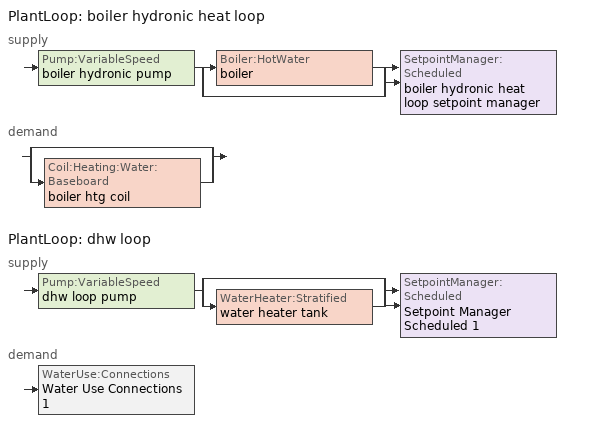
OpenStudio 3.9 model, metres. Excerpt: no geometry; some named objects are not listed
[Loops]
PlantLoop 'boiler hydronic heat loop'
 supply: Pump:VariableSpeed 'boiler hydronic pump' > split
  | Boiler:HotWater 'boiler'
  | bypass
  join > SetpointManager:Scheduled 'boiler hydronic heat loop setpoint manager'
 demand: split
  | bypass
  | Coil:Heating:Water:Baseboard 'boiler htg coil'
PlantLoop 'dhw loop'
 supply: Pump:VariableSpeed 'dhw loop pump' > split
  | bypass
  | WaterHeater:Stratified 'water heater tank'
  join > SetpointManager:Scheduled 'Setpoint Manager Scheduled 1'
 demand: WaterUse:Connections 'Water Use Connections 1'
[Sizing:Zone]
conditioned space: Zone Cooling Design Supply Air Temperature Input Method=SupplyAirTemperature; Zone Cooling Design Supply Air Temperature {C}=14; Zone Cooling Design Supply Air Temperature Difference {deltaC}=11.11; Zone Heating Design Supply Air Temperature Input Method=SupplyAirTemperature; Zone Heating Design Supply Air Temperature {C}=40; Zone Heating Design Supply Air Temperature Difference {deltaC}=11.11; Zone Cooling Design Supply Air Humidity Ratio {kg-H2O/kg-air}=0.0085; Zone Heating Design Supply Air Humidity Ratio {kg-H2O/kg-air}=0.008; Cooling Design Air Flow Method=DesignDay; Heating Design Air Flow Method=DesignDay; Account for Dedicated Outdoor Air System=No; Dedicated Outdoor Air System Control Strategy=NeutralSupplyAir; Dedicated Outdoor Air Low Setpoint Temperature for Design {C}=autosize; Dedicated Outdoor Air High Setpoint Temperature for Design {C}=autosize; Zone Load Sizing Method=Sensible Load Only No Latent Load; Zone Latent Cooling Design Supply Air Humidity Ratio Input Method=HumidityRatioDifference; Zone Cooling Design Supply Air Humidity Ratio Difference {kgWater/kgDryAir}=0.005; Zone Latent Heating Design Supply Air Humidity Ratio Input Method=HumidityRatioDifference; Zone Humidification Design Supply Air Humidity Ratio Difference {kgWater/kgDryAir}=0.005; Sizing Option=Coincident
[Zone equipment]
conditioned space: boiler baseboard
[PlantLoop] Fluid Type=Water; Glycol Concentration=0; Load Distribution Scheme=Optimal
Name | Plant Loop Volume {m3} | Maximum Loop Flow Rate {m3/s}
boiler hydronic heat loop | Autocalculate
dhw loop | 0.003 | 0.01
[Sizing:Plant] Loop Type=Heating; Sizing Option=NonCoincident; Zone Timesteps in Averaging Window=1; Coincident Sizing Factor Mode=None
Name | Design Loop Exit Temperature {C} | Loop Design Temperature Difference {deltaC}
boiler hydronic heat loop | 82.2222 | 11.1111
dhw loop | 51.6667 | 5.55556
[Pump:VariableSpeed] Motor Efficiency=0.85; Fraction of Motor Inefficiencies to Fluid Stream=0; Coefficient 1 of the Part Load Performance Curve=0; Coefficient 2 of the Part Load Performance Curve=1; Coefficient 3 of the Part Load Performance Curve=0; Coefficient 4 of the Part Load Performance Curve=0; Minimum Flow Rate {m3/s}=0; Pump Control Type=Intermittent; Skin Loss Radiative Fraction=0.5; Design Power Sizing Method=PowerPerFlowPerPressure; Design Electric Power per Unit Flow Rate {W/(m3/s)}=348701.1; Design Shaft Power per Unit Flow Rate per Unit Head {W-s/m3-Pa}=1.28205; Design Minimum Flow Rate Fraction=0
Name | Rated Flow Rate {m3/s} | Rated Pump Head {Pa} | Rated Power Consumption {W}
boiler hydronic pump | 0.0030649 | 20000 | 81.7308
dhw loop pump | 0.01 | 1 | 0
[Boiler:HotWater]
boiler: Fuel Type=Electricity; Nominal Capacity {W}=22736.2; Nominal Thermal Efficiency=1; Efficiency Curve Temperature Evaluation Variable=LeavingBoiler; Normalized Boiler Efficiency Curve=NonCondensingBoilerEff; Minimum Part Load Ratio=0; Maximum Part Load Ratio=1; Optimum Part Load Ratio=1; Water Outlet Upper Temperature Limit {C}=99.9; Boiler Flow Mode=LeavingSetpointModulated; On Cycle Parasitic Electric Load {W}=0; Off Cycle Parasitic Fuel Load {W}=0; Sizing Factor=1
[EnergyManagementSystem:Sensor]
Name | Output Variable or Output Meter Index Key | Output Variable or Output Meter
boiler_plr_s | boiler | Boiler Part Load Ratio
boiler_hydronic_pump_mfr_s | boiler hydronic pump | Pump Mass Flow Rate
boiler_hydronic_pump_s | boiler hydronic pump | Pump Electricity Energy
boiler_baseboard_s | boiler baseboard | Baseboard Total Heating Energy
water_heater_amb_temp; fridge_tin_s; fridge_tin_s_1; tin_s; tin_s_1 | conditioned space | Zone Mean Air Temperature
water_heater_amb_rh | conditioned space | Zone Air Relative Humidity
water_heater_tl | water heater tank | Water Heater Heat Loss Rate
water_heater_sens_cool | water heater coil | Cooling Coil Sensible Cooling Rate
water_heater_lat_cool | water heater coil | Cooling Coil Latent Cooling Rate
water_heater_fan_pwr; water_heater_fan_energy | water heater fan | Fan Electricity Rate
water_heater_tank_energy | water heater tank | Water Heater Electricity Rate
water_heater_coil_energy | water heater coil | Cooling Coil Water Heating Electricity Rate
water_heater_tank_on_cycle_parasitic | water heater tank | Water Heater On Cycle Parasitic Electricity Rate
water_heater_tank_off_cycle_parasitic | water heater tank | Water Heater Off Cycle Parasitic Electricity Rate
win_s | conditioned space | Zone Air Humidity Ratio
tout_s | conditioned space | Zone Outdoor Air Drybulb Temperature
conditioned_space_htg_unmet_s | conditioned space | Zone Heating Setpoint Not Met Time
conditioned_space_clg_unmet_s | conditioned space | Zone Cooling Setpoint Not Met Time
ig_oe_rad | clothes dryer 1 | Other Equipment Radiant Heating Energy
ig_oe_conv_1 | cooking range 1 | Other Equipment Convective Heating Energy
ig_oe_rad_1 | cooking range 1 | Other Equipment Radiant Heating Energy
ig_oe_conv_2 | general water use latent | Other Equipment Convective Heating Energy
ig_oe_rad_2 | general water use latent | Other Equipment Radiant Heating Energy
ig_oe_conv_3 | general water use sensible | Other Equipment Convective Heating Energy
ig_oe_rad_3 | general water use sensible | Other Equipment Radiant Heating Energy
ig_oe_conv_4 | water heater energy adjustment1 | Other Equipment Convective Heating Energy
ig_oe_rad_4 | water heater energy adjustment1 | Other Equipment Radiant Heating Energy
ig_oe_conv_5 | water heater lat | Other Equipment Convective Heating Energy
ig_oe_rad_5 | water heater lat | Other Equipment Radiant Heating Energy
ig_oe_conv_6 | water heater sens | Other Equipment Convective Heating Energy
ig_oe_rad_6 | water heater sens | Other Equipment Radiant Heating Energy
ig_ppl_conv | occupants | People Convective Heating Energy
ig_ppl_rad | occupants | People Radiant Heating Energy
htg_sp_s_1 | heating setpoint | Schedule Value
clg_sp_s_1 | cooling setpoint | Schedule Value
[EnergyManagementSystem:InternalVariable]
boiler_hydronic_pump_rated_mfr: Internal Data Index Key=boiler hydronic pump; Internal Data Type=Pump Maximum Mass Flow Rate
[EnergyManagementSystem:Actuator]
Name | Actuated Component | Actuated Component Type | Actuated Component Control Type | Zone or Space
boiler_hydronic_pump_pressure_rise_act | boiler hydronic pump | Pump | Pump Pressure Rise
water_heater_Tamb_act | water heater Tamb act | Schedule:Constant | Schedule Value
water_heater_RHamb_act | water heater RHamb act | Schedule:Constant | Schedule Value
water_heater_sens_act | water heater sens | OtherEquipment | Power Level | conditioned space 1
water_heater_lat_act | water heater lat | OtherEquipment | Power Level | conditioned space 1
water_heater_LESchedOverride | water heater BottomElementSetpoint | Schedule:Constant | Schedule Value
water_heater_UESchedOverride | water heater TopElementSetpoint | Schedule:Constant | Schedule Value
water_heater_HPWHSchedOverride | water heater setpoint | Schedule:Constant | Schedule Value
water_heater_hpwh_ec_adj_act | water heater energy adjustment1 | OtherEquipment | Power Level | conditioned space 1
fridge_schedule_act | fridge schedule | Schedule:Constant | Schedule Value
fridge_schedule_1_act | fridge schedule 1 | Schedule:Constant | Schedule Value
natural_vent_flow_act | natural vent flow | Zone Infiltration | Air Exchange Flow Rate
whole_house_fan_flow_act | whole house fan flow | Zone Infiltration | Air Exchange Flow Rate
whole_house_fan_act | whole house fan | ElectricEquipment | Electricity Rate | conditioned space 1
mech_vent_house_fan_cfis_act | mech vent house fan cfis | ElectricEquipment | Electricity Rate | conditioned space 1
mech_vent_house_fan_sensible_load_act | mech vent house fan sensible load | OtherEquipment | Power Level | conditioned space 1
mech_vent_house_fan_latent_load_act | mech vent house fan latent load | OtherEquipment | Power Level | conditioned space 1
infil_flow_act | infil flow | Zone Infiltration | Air Exchange Flow Rate
[EnergyManagementSystem:Program]
boiler_hydronic_pump_power_program: Set hvac_plr = boiler_plr_s; Set pump_total_eff = boiler_hydronic_pump_rated_mfr / 1000 * 20000.0 / 81.7307692307692; Set pump_vfr = boiler_hydronic_pump_mfr_s / 1000; If pump_vfr > 0; Set boiler_hydronic_pump_pressure_rise_act = 81.7307692307692 * hvac_plr * pump_total_eff / pump_vfr; Else; Set boiler_hydronic_pump_pressure_rise_act = 0; EndIf
boiler_hydronic_pump_disaggregate_program: Set boiler_hydronic_pump_primary_htg = boiler_hydronic_pump_s
water_heater_InletAir: Set water_heater_Tamb_act = water_heater_amb_temp; Set water_heater_RHamb_act = 0; Set water_heater_RHamb_act = water_heater_RHamb_act + (water_heater_amb_rh / 100) / 1; Set water_heater_sens_act = (0 - water_heater_sens_cool - (water_heater_tl + water_heater_fan_pwr)) / 1; Set water_heater_lat_act = (0 - water_heater_lat_cool) / 1
water_heater_Control: Set water_heater_HPWHSchedOverride = water_heater_T_set; If (water_heater_amb_temp<5.56) || (water_heater_amb_temp>48.89); Set water_heater_UESchedOverride = water_heater_T_set; Set water_heater_LESchedOverride = water_heater_T_set; Else; Set water_heater_UESchedOverride = water_heater_T_set - 9.0; Set water_heater_LESchedOverride = 0; EndIf
water_heater_hpwh_EC_adj: If WarmupFlag == 0; Set dhw_e_cons = water_heater_tank_energy + water_heater_tank_on_cycle_parasitic + water_heater_tank_off_cycle_parasitic + water_heater_coil_energy + water_heater_fan_energy; Set water_heater_hpwh_ec_adj_act = 0.0 * dhw_e_cons / 1; EndIf
fridge_schedule_program: Set Tin = fridge_tin_s*(9.0/5.0)+32.0; Set fridge_schedule_act = 0; If (Hour == 0); Set fridge_schedule_act = (-0.487+0.019*Tin); ElseIf (Hour == 1); Set fridge_schedule_act = (-0.34+0.016*Tin); ElseIf (Hour == 2); Set fridge_schedule_act = (-0.37+0.017*Tin); ElseIf (Hour == 3); Set fridge_schedule_act = (-0.361+0.016*Tin); ElseIf (Hour == 4); Set fridge_schedule_act = (-0.515+0.018*Tin); ElseIf (Hour == 5); Set fridge_schedule_act = (-0.684+0.021*Tin); ElseIf (Hour == 6); Set fridge_schedule_act = (-0.471+0.019*Tin); ElseIf (Hour == 7); Set fridge_schedule_act = (-0.159+0.015*Tin); ElseIf (Hour == 8); Set fridge_schedule_act = (-0.079+0.015*Tin); ElseIf (Hour == 9); Set fridge_schedule_act = (-0.417+0.019*Tin); ElseIf (Hour == 10); Set fridge_schedule_act = (-0.411+0.018*Tin); ElseIf (Hour == 11); Set fridge_schedule_act = (-0.386+0.018*Tin); ElseIf (Hour == 12); Set fridge_schedule_act = (-0.24+0.016*Tin); ElseIf (Hour == 13); Set fridge_schedule_act = (-0.314+0.017*Tin); ElseIf (Hour == 14); Set fridge_schedule_act = (-0.16+0.015*Tin); ElseIf (Hour == 15); Set fridge_schedule_act = (-0.121+0.015*Tin); ElseIf (Hour == 16); Set fridge_schedule_act = (-0.469+0.02*Tin); ElseIf (Hour == 17); Set fridge_schedule_act = (-0.412+0.02*Tin); ElseIf (Hour == 18); Set fridge_schedule_act = (-0.091+0.017*Tin); ElseIf (Hour == 19); Set fridge_schedule_act = (0.077+0.014*Tin); ElseIf (Hour == 20); Set fridge_schedule_act = (-0.118+0.016*Tin); ElseIf (Hour == 21); Set fridge_schedule_act = (-0.247+0.017*Tin); ElseIf (Hour == 22); Set fridge_schedule_act = (-0.445+0.019*Tin); ElseIf (Hour == 23); Set fridge_schedule_act = (-0.544+0.02*Tin); EndIf
fridge_schedule_1_program: Set Tin = fridge_tin_s_1*(9.0/5.0)+32.0; Set fridge_schedule_1_act = 0; If (Hour == 0); Set fridge_schedule_1_act = (-0.487+0.019*Tin); ElseIf (Hour == 1); Set fridge_schedule_1_act = (-0.34+0.016*Tin); ElseIf (Hour == 2); Set fridge_schedule_1_act = (-0.37+0.017*Tin); ElseIf (Hour == 3); Set fridge_schedule_1_act = (-0.361+0.016*Tin); ElseIf (Hour == 4); Set fridge_schedule_1_act = (-0.515+0.018*Tin); ElseIf (Hour == 5); Set fridge_schedule_1_act = (-0.684+0.021*Tin); ElseIf (Hour == 6); Set fridge_schedule_1_act = (-0.471+0.019*Tin); ElseIf (Hour == 7); Set fridge_schedule_1_act = (-0.159+0.015*Tin); ElseIf (Hour == 8); Set fridge_schedule_1_act = (-0.079+0.015*Tin); ElseIf (Hour == 9); Set fridge_schedule_1_act = (-0.417+0.019*Tin); ElseIf (Hour == 10); Set fridge_schedule_1_act = (-0.411+0.018*Tin); ElseIf (Hour == 11); Set fridge_schedule_1_act = (-0.386+0.018*Tin); ElseIf (Hour == 12); Set fridge_schedule_1_act = (-0.24+0.016*Tin); ElseIf (Hour == 13); Set fridge_schedule_1_act = (-0.314+0.017*Tin); ElseIf (Hour == 14); Set fridge_schedule_1_act = (-0.16+0.015*Tin); ElseIf (Hour == 15); Set fridge_schedule_1_act = (-0.121+0.015*Tin); ElseIf (Hour == 16); Set fridge_schedule_1_act = (-0.469+0.02*Tin); ElseIf (Hour == 17); Set fridge_schedule_1_act = (-0.412+0.02*Tin); ElseIf (Hour == 18); Set fridge_schedule_1_act = (-0.091+0.017*Tin); ElseIf (Hour == 19); Set fridge_schedule_1_act = (-0.077+0.014*Tin); ElseIf (Hour == 20); Set fridge_schedule_1_act = (-0.118+0.016*Tin); ElseIf (Hour == 21); Set fridge_schedule_1_act = (-0.247+0.017*Tin); ElseIf (Hour == 22); Set fridge_schedule_1_act = (-0.445+0.019*Tin); ElseIf (Hour == 23); Set fridge_schedule_1_act = (-0.544+0.02*Tin); EndIf
natural_vent_program: Set Tin = tin_s; Set Tout = tout_s; Set Wout = out_wt_s; Set Pbar = out_pb_s; Set Phiout = (@RhFnTdbWPb Tout Wout Pbar); Set MaxHR = 0.0115; Set Tnvsp = (htg_sp_s + clg_sp_s) / 2; Set NVavail = natural_vent_s; Set ClgSsnAvail = cool_season; Set Qnv = 0; Set Qwhf = 0; Set whole_house_fan_act = 0; If ((Wout < MaxHR) && (Tin > Tout) && (Tin > Tnvsp) && (ClgSsnAvail > 0)); Set WHF_Flow = 0; Set Adj = (Tin-Tnvsp)/(Tin-Tout); Set Adj = (@Min Adj 1); Set Adj = (@Max Adj 0); If (WHF_Flow > 0); Set Qwhf = WHF_Flow*Adj; Set WHF_W = 0; Set whole_house_fan_act = WHF_W*Adj; ElseIf (NVavail > 0); Set NVArea = 12425.354246015999; Set Cs = 0.0001989901015519336; Set Cw = 9.427809940705214e-05; Set Tdiff = Tin-Tout; Set dT = (@Abs Tdiff); Set Vwind = site_vw_s; Set SGNV = NVArea*Adj*((((Cs*dT)+(Cw*(Vwind^2)))^0.5)/1000); Set MaxNV = 4.165722765312; Set Qnv = (@Min SGNV MaxNV); EndIf; EndIf; Set natural_vent_flow_act = Qnv; Set whole_house_fan_flow_act = Qwhf; Set natural_vent_program_Qnv = Qnv; Set natural_vent_program_Qwhf = Qwhf
[SetpointManager:Scheduled] Control Variable=Temperature
Name | Schedule
boiler hydronic heat loop setpoint manager | boiler hydronic heat supply setpoint
Setpoint Manager Scheduled 1 | dhw temp
[Coil:Heating:Water:Baseboard]
boiler htg coil: Heating Design Capacity Method=HeatingDesignCapacity; Heating Design Capacity {W}=22736.2; Heating Design Capacity Per Floor Area {W/m2}=0; Fraction of Autosized Heating Design Capacity=0.8; U-Factor Times Area Value {W/K}=1637; Maximum Water Flow Rate {m3/s}=0.000979429; Convergence Tolerance=0.001
[ZoneHVAC:Baseboard:Convective:Water]
boiler baseboard: Availability Schedule=Always On Discrete; Heating Coil=boiler htg coil
[Coil:WaterHeating:AirToWaterHeatPump:Wrapped]
water heater coil: Rated Heating Capacity {W}=2149.38; Rated COP {W/W}=4.299056; Rated Sensible Heat Ratio=0.88; Rated Evaporator Inlet Air Dry-Bulb Temperature {C}=19.7222; Rated Evaporator Inlet Air Wet-Bulb Temperature {C}=13.561; Rated Condenser Water Temperature {C}=48.89; Rated Evaporator Air Flow Rate {m3/s}=0.0854225; Evaporator Fan Power Included in Rated COP=Yes; Crankcase Heater Capacity {W}=0; Maximum Ambient Temperature for Crankcase Heater Operation {C}=0; Evaporator Air Temperature Type for Curve Objects=WetBulbTemperature; Heating Capacity Function of Temperature Curve=HPWH-Cap-fT; Heating Capacity Function of Air Flow Fraction Curve=HPWH-Htg-Cap-FF; Heating COP Function of Temperature Curve=HPWH-COP-fT; Heating COP Function of Air Flow Fraction Curve=HPWH-Htg-COP-FF; Part Load Fraction Correlation Curve=HPWH-COP-fPLR
[WaterHeater:Stratified]
water heater tank: Tank Volume {m3}=0.27255; Tank Height {m}=1.5975; Tank Shape=VerticalCylinder; Maximum Temperature Limit {C}=90; Heater Priority Control=MasterSlave; Heater 1 Setpoint Temperature Schedule=water heater TopElementSetpoint; Heater 1 Deadband Temperature Difference {deltaC}=18.5; Heater 1 Capacity {W}=4500.11; Heater 1 Height {m}=1.26469; Heater 2 Setpoint Temperature Schedule=water heater BottomElementSetpoint; Heater 2 Deadband Temperature Difference {deltaC}=3.89; Heater 2 Capacity {W}=4500.11; Heater 2 Height {m}=0.332813; Heater Fuel Type=Electricity; Heater Thermal Efficiency=1; Off Cycle Parasitic Fuel Consumption Rate {W}=3; Off Cycle Parasitic Fuel Type=Electricity; Off Cycle Parasitic Heat Fraction to Tank=0; Off Cycle Parasitic Height {m}=0; On Cycle Parasitic Fuel Consumption Rate {W}=3; On Cycle Parasitic Fuel Type=Electricity; On Cycle Parasitic Heat Fraction to Tank=0; On Cycle Parasitic Height {m}=0; Ambient Temperature Indicator=Schedule; Ambient Temperature Schedule=water heater Tamb act; Uniform Skin Loss Coefficient per Unit Area to Ambient Temperature {W/m2-K}=0.92499; Skin Loss Fraction to Zone=1; Off Cycle Flue Loss Coefficient to Ambient Temperature {W/K}=0; Off Cycle Flue Loss Fraction to Zone=1; Use Side Effectiveness=1; Use Side Inlet Height {m}=0; Use Side Outlet Height {m}=autocalculate; Source Side Effectiveness=1; Source Side Inlet Height {m}=0; Source Side Outlet Height {m}=0; Inlet Mode=Fixed; Use Side Design Flow Rate {m3/s}=0.00453494; Source Side Design Flow Rate {m3/s}=0; Indirect Water Heating Recovery Time {hr}=1.5; Number of Nodes=6; Additional Destratification Conductivity {W/m-K}=0; Node 1 Additional Loss Coefficient {W/m2-K}=0; Node 2 Additional Loss Coefficient {W/m2-K}=0; Node 3 Additional Loss Coefficient {W/m2-K}=0; Node 4 Additional Loss Coefficient {W/m2-K}=0; Node 5 Additional Loss Coefficient {W/m2-K}=0; Node 6 Additional Loss Coefficient {W/m2-K}=0; Node 7 Additional Loss Coefficient {W/m2-K}=0; Node 8 Additional Loss Coefficient {W/m2-K}=0; Node 9 Additional Loss Coefficient {W/m2-K}=0; Node 10 Additional Loss Coefficient {W/m2-K}=0; Node 11 Additional Loss Coefficient {W/m2-K}=0; Node 12 Additional Loss Coefficient {W/m2-K}=0
[WaterHeater:Sizing]
water heater tank: Design Mode=PeakDraw; Time Storage Can Meet Peak Draw {hr}=0.538503; Time for Tank Recovery {hr}=0; Nominal Tank Volume for Autosizing Plant Connections {m3}=1
[Fan:SystemModel]
water heater fan: Availability Schedule=Always On Discrete; Design Maximum Air Flow Rate {m3/s}=0.0854225; Speed Control Method=Discrete; Electric Power Minimum Flow Rate Fraction=0.2; Design Pressure Rise {Pa}=500; Motor Efficiency=1; Motor In Air Stream Fraction=1; Design Electric Power Consumption {W}=autosize; Design Power Sizing Method=PowerPerFlow; Electric Power Per Unit Flow Rate {W/(m3/s)}=97.8923; Electric Power Per Unit Flow Rate Per Unit Pressure {W-s/m3-Pa}=1.66667; Fan Total Efficiency=0.7; Motor Loss Radiative Fraction=0
[WaterHeater:HeatPump:WrappedCondenser]
water heater hpwh: Compressor Setpoint Temperature Schedule=water heater setpoint; Dead Band Temperature Difference {deltaC}=3.89; Condenser Bottom Location {m}=0.0665625; Condenser Top Location {m}=0.865313; Evaporator Air Flow Rate {m3/s}=0.0854225; Inlet Air Configuration=Schedule; Inlet Air Temperature Schedule=water heater Tamb act; Inlet Air Humidity Schedule=water heater RHamb act; Tank=water heater tank; DX Coil=water heater coil; Minimum Inlet Air Temperature for Compressor Operation {C}=5.55556; Maximum Inlet Air Temperature for Compressor Operation {C}=48.8889; Compressor Location=Schedule; Compressor Ambient Temperature Schedule=water heater Tamb act; Fan=water heater fan; Fan Placement=DrawThrough; On Cycle Parasitic Electric Load {W}=0; Off Cycle Parasitic Electric Load {W}=0; Parasitic Heat Rejection Location=Outdoors; Inlet Air Mixer Schedule=Always On Discrete; Tank Element Control Logic=MutuallyExclusive; Control Sensor 1 Height In Stratified Tank {m}=1.26469; Control Sensor 1 Weight=0.75; Control Sensor 2 Height In Stratified Tank {m}=0.465938
[WaterUse:Connections]
Water Use Connections 1: Drain Water Heat Exchanger Type=None; Drain Water Heat Exchanger Destination=Plant; Water Use Equipment Name 1=dhw fixtures; Water Use Equipment Name 2=dhw distribution waste; Water Use Equipment Name 3=clothes washer; Water Use Equipment Name 4=dishwasher
[ElectricEquipment:Definition] Design Level Calculation Method=EquipmentLevel
Name | Design Level {W} | Fraction Latent | Fraction Radiant | Fraction Lost
clothes washer | 1537.44 | 0.03 | 0.162 | 0.7
dishwasher | 3359.84 | 0.3 | 0.18 | 0.4
[WaterUse:Equipment:Definition]
Name | Peak Flow Rate {m3/s} | Target Temperature Schedule
dhw fixtures | 1.70759e-05 | mixed water temperature schedule
dhw distribution waste | 8.88543e-06 | mixed water temperature schedule
clothes washer | 9.11324e-06
dishwasher | 3.85156e-05
[Curve:Bicubic]
NonCondensingBoilerEff: Coefficient1 Constant=1.11172; Coefficient2 x=0.0786141; Coefficient3 x**2=-0.400426; Coefficient4 y=0; Coefficient5 y**2=-0.000156783; Coefficient6 x*y=0.0093846; Coefficient7 x**3=0.234258; Coefficient8 y**3=1.32927e-06; Coefficient9 x**2*y=-0.0044467; Coefficient10 x*y**2=-1.22498e-05; Minimum Value of x=0.1; Maximum Value of x=1; Minimum Value of y=20; Maximum Value of y=80
[Schedule:Constant]
Name | Value
boiler hydronic heat supply setpoint | 82.2222
Always On Discrete | 1
dhw temp; water heater setpoint | 51.6667
water heater Tamb act | 23
water heater RHamb act | 0.5
water heater TopElementSetpoint; water heater BottomElementSetpoint | 0
mixed water temperature schedule | 40.5556
[Curve:Biquadratic] Minimum Value of x=0; Maximum Value of x=100; Minimum Value of y=0; Maximum Value of y=100
Name | Coefficient1 Constant | Coefficient2 x | Coefficient3 x**2 | Coefficient4 y | Coefficient5 y**2 | Coefficient6 x*y
HPWH-Cap-fT | 0.563 | 0.0437 | 3.9e-05 | 0.0055 | -0.000148 | -0.000145
HPWH-COP-fT | 1.1332 | 0.063 | -9.79e-05 | -0.00972 | -2.14e-05 | -0.000686
[Curve:Cubic] Coefficient1 Constant=1; Coefficient2 x=0; Coefficient3 x**2=0; Coefficient4 x**3=0; Minimum Value of x=0
Name | Maximum Value of x
HPWH-Htg-Cap-FF; HPWH-Htg-COP-FF | 100
HPWH-COP-fPLR | 1
[Schedule:File]
dishwasher: External File=External File 1; Column Number=6; Rows to Skip at Top=1; Number of Hours of Data=8760; Interpolate to Timestep=Yes; Minutes per Item=15; Translate File With Relative Path=Yes
